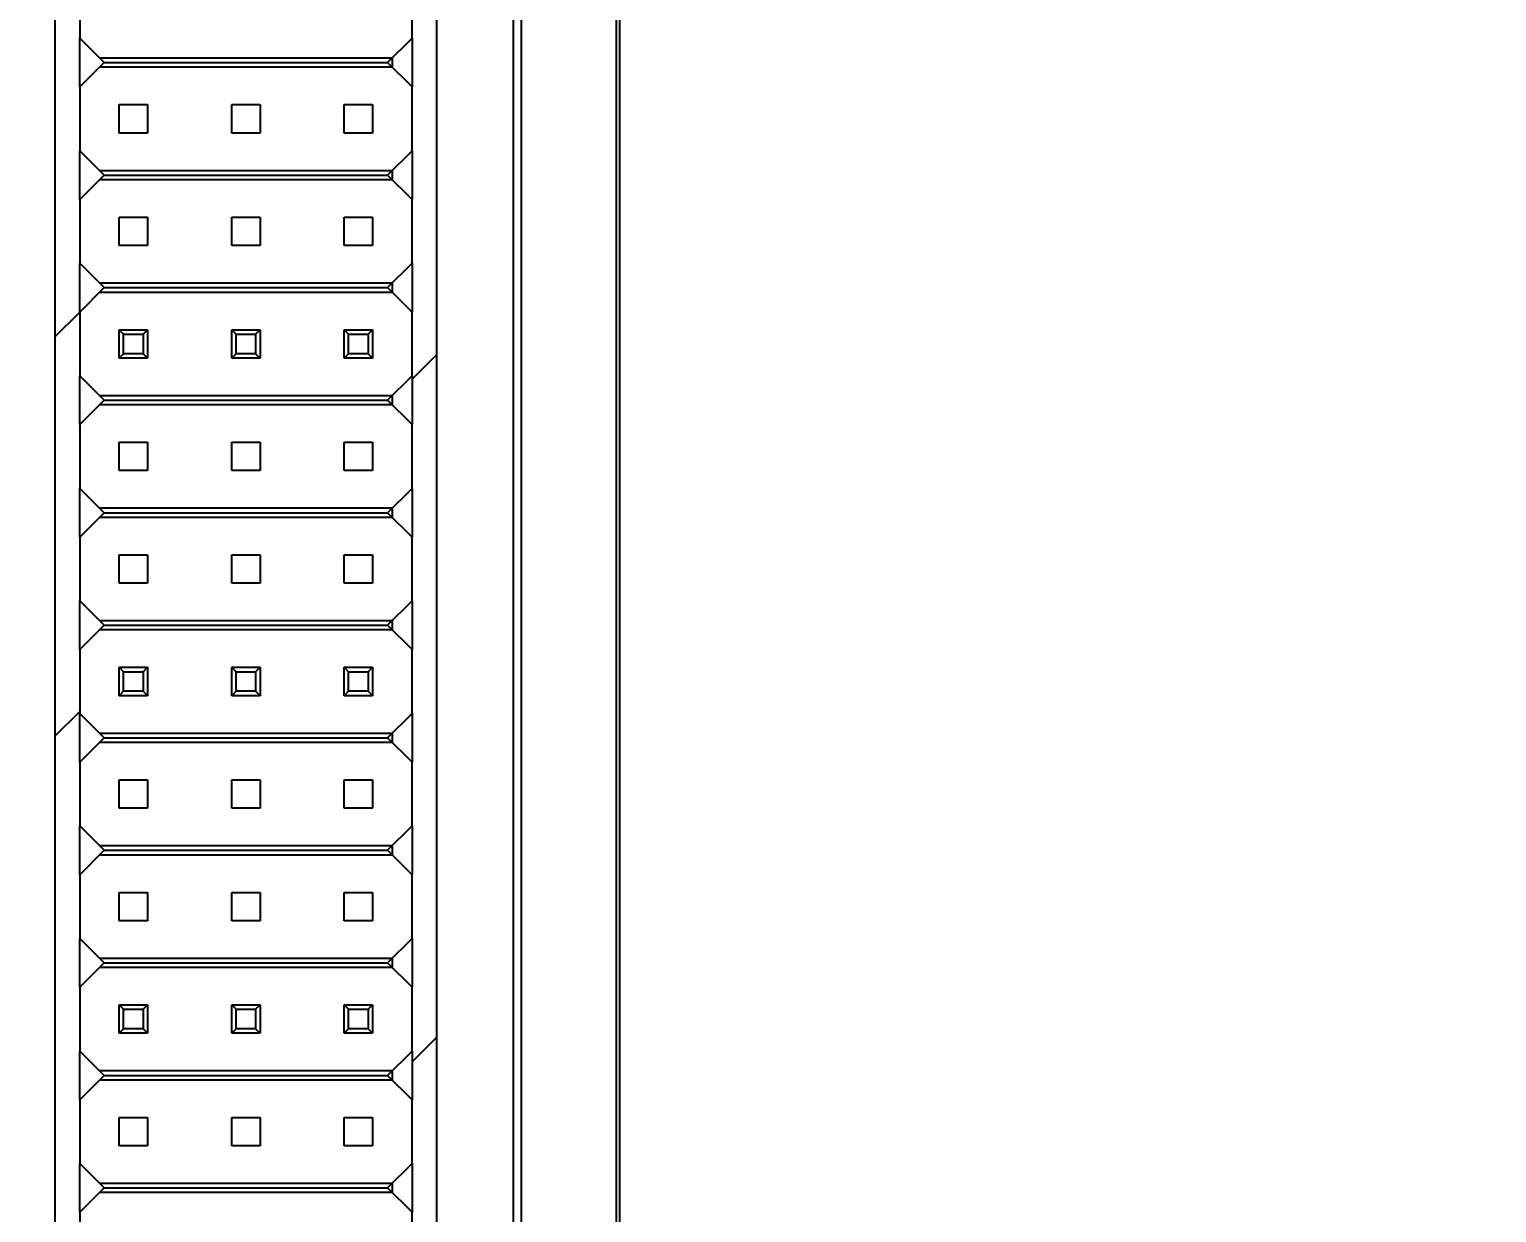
# Model space of a CAD drawing. Header units: inches. Extents: x 0 to 34, y 0 to 22.
# Drawn here: x 12.211 to 13.515, y 13.224 to 14.276 of the extents above; entities that cross this region are included whole.
import ezdxf

# ---------------------------------------------------------------- set-up
doc = ezdxf.new("R2010")
doc.units = ezdxf.units.IN
doc.header["$LTSCALE"] = 1.87
doc.header["$MEASUREMENT"] = 0
doc.layers.get('0').update_dxf_attribs({"linetype": 'CONTINUOUS'})
doc.layers.add('COSMETIC', color=7, linetype='CONTINUOUS')
doc.layers.add('DIMENSIONS', color=7, linetype='CONTINUOUS')
doc.styles.get("Standard").update_dxf_attribs({"font": 'txt', "width": 0.8})
doc.dimstyles.new('DIMSTYLE_2', dxfattribs={"dimtxt": 0.125, "dimasz": 0.18, "dimexe": 0.18, "dimexo": 0.0625, "dimgap": 0.09, "dimtad": 0, "dimtih": 1, "dimtoh": 1, "dimdec": 3, "dimzin": 4, "dimdsep": 46, "dimtxsty": 'STANDARD', "dimblk": '_FILLED', "dimblk1": '_FILLED', "dimblk2": '_FILLED', "dimcen": 0.09, "dimadec": 0, "dimazin": 0, "dimtp": 0.001, "dimtm": 0.001, "dimtfac": 1, "dimtdec": 3, "dimtofl": 0, "dimtmove": 0, "dimatfit": 3, "dimldrblk": '_FILLED', "dimfxl": 1, "dimtolj": 1, "dimtzin": 4, "dimarcsym": 0})

# ---------------------------------------------------------------- blocks, each defined once
blk = doc.blocks.new('*D15')
at = {"layer": 'DIMENSIONS', "color": 2, "linetype": 'CONTINUOUS'}
blk.add_line((11.1829, 11.5852), (13.4526, 11.5852), dxfattribs=at)
blk = doc.blocks.new('_FILLED')
at = {"color": 0, "linetype": 'BYBLOCK'}
blk.add_solid([(0, 0), (-1, 0.1736), (-1, -0.1736)], dxfattribs=at)

msp = doc.modelspace()

# ---------------------------------------------------------------- linework, layer by layer
at = {"color": 7, "linetype": 'CONTINUOUS'}
for p, q in [((12.6414, 11.3837), (12.6414, 14.8998)), ((12.6485, 11.3837), (12.6485, 14.8998)), ((12.7326, 14.8998), (12.7326, 11.3837)), ((12.7356, 14.8998), (12.7356, 11.3837)), ((12.2338, 14.7562), (12.2338, 11.7362)), ((12.5731, 11.7362), (12.5731, 14.7562)), ((12.2558, 14.3246), (12.2558, 14.2679)), ((12.5511, 14.2679), (12.5511, 14.3246)), ((12.2775, 14.2463), (12.2558, 14.2679)), ((12.5294, 14.2463), (12.5511, 14.2679)), ((12.2558, 14.2246), (12.2775, 14.2463)), ((12.5334, 14.2502), (12.2735, 14.2502)), ((12.2735, 14.2424), (12.5334, 14.2424)), ((12.2775, 14.2463), (12.5294, 14.2463)), ((12.5511, 14.2246), (12.5294, 14.2463)), ((12.2558, 14.2246), (12.2558, 14.1679)), ((12.5511, 14.1679), (12.5511, 14.2246)), ((12.2909, 14.2089), (12.3161, 14.2089)), ((12.2909, 14.1837), (12.2909, 14.2089)), ((12.3161, 14.2089), (12.3161, 14.1837)), ((12.3909, 14.2089), (12.4161, 14.2089)), ((12.3909, 14.1837), (12.3909, 14.2089)), ((12.4161, 14.2089), (12.4161, 14.1837)), ((12.4909, 14.2089), (12.5161, 14.2089)), ((12.4909, 14.1837), (12.4909, 14.2089)), ((12.5161, 14.2089), (12.5161, 14.1837)), ((12.3161, 14.1837), (12.2909, 14.1837)), ((12.4161, 14.1837), (12.3909, 14.1837)), ((12.5161, 14.1837), (12.4909, 14.1837)), ((12.2775, 14.1463), (12.2558, 14.1679)), ((12.5294, 14.1463), (12.5511, 14.1679)), ((12.5334, 14.1502), (12.2735, 14.1502)), ((12.2558, 14.1246), (12.2775, 14.1463)), ((12.2735, 14.1424), (12.5334, 14.1424)), ((12.2775, 14.1463), (12.5294, 14.1463)), ((12.5511, 14.1246), (12.5294, 14.1463)), ((12.2558, 14.1246), (12.2558, 14.0679)), ((12.5511, 14.0679), (12.5511, 14.1246)), ((12.2909, 14.1089), (12.3161, 14.1089)), ((12.2909, 14.0837), (12.2909, 14.1089)), ((12.3161, 14.1089), (12.3161, 14.0837)), ((12.3909, 14.1089), (12.4161, 14.1089)), ((12.3909, 14.0837), (12.3909, 14.1089)), ((12.4161, 14.1089), (12.4161, 14.0837)), ((12.4909, 14.1089), (12.5161, 14.1089)), ((12.4909, 14.0837), (12.4909, 14.1089)), ((12.5161, 14.1089), (12.5161, 14.0837)), ((12.3161, 14.0837), (12.2909, 14.0837)), ((12.4161, 14.0837), (12.3909, 14.0837)), ((12.5161, 14.0837), (12.4909, 14.0837)), ((12.2775, 14.0463), (12.2558, 14.0679)), ((12.5294, 14.0463), (12.5511, 14.0679)), ((12.2558, 14.0246), (12.2775, 14.0463)), ((12.5334, 14.0502), (12.2735, 14.0502)), ((12.2775, 14.0463), (12.5294, 14.0463)), ((12.5511, 14.0246), (12.5294, 14.0463)), ((12.2735, 14.0424), (12.5334, 14.0424)), ((12.2558, 14.0246), (12.2558, 13.9679)), ((12.5511, 13.9679), (12.5511, 14.0246)), ((12.2909, 14.0089), (12.3161, 14.0089)), ((12.2948, 14.005), (12.2909, 14.0089)), ((12.2909, 13.9837), (12.2909, 14.0089)), ((12.3121, 14.005), (12.3161, 14.0089)), ((12.3161, 14.0089), (12.3161, 13.9837)), ((12.3909, 14.0089), (12.4161, 14.0089)), ((12.3948, 14.005), (12.3909, 14.0089)), ((12.3909, 13.9837), (12.3909, 14.0089)), ((12.4121, 14.005), (12.4161, 14.0089)), ((12.4161, 14.0089), (12.4161, 13.9837)), ((12.4909, 14.0089), (12.5161, 14.0089)), ((12.4948, 14.005), (12.4909, 14.0089)), ((12.4909, 13.9837), (12.4909, 14.0089)), ((12.5121, 14.005), (12.5161, 14.0089)), ((12.5161, 14.0089), (12.5161, 13.9837)), ((12.2948, 14.005), (12.3121, 14.005)), ((12.2948, 13.9876), (12.2948, 14.005)), ((12.3121, 14.005), (12.3121, 13.9876)), ((12.3948, 14.005), (12.4121, 14.005)), ((12.3948, 13.9876), (12.3948, 14.005)), ((12.4121, 14.005), (12.4121, 13.9876)), ((12.4948, 14.005), (12.5121, 14.005)), ((12.4948, 13.9876), (12.4948, 14.005)), ((12.5121, 14.005), (12.5121, 13.9876)), ((12.2948, 13.9876), (12.2909, 13.9837)), ((12.3161, 13.9837), (12.2909, 13.9837)), ((12.3121, 13.9876), (12.2948, 13.9876)), ((12.3121, 13.9876), (12.3161, 13.9837)), ((12.3948, 13.9876), (12.3909, 13.9837)), ((12.4161, 13.9837), (12.3909, 13.9837)), ((12.4121, 13.9876), (12.3948, 13.9876)), ((12.4121, 13.9876), (12.4161, 13.9837)), ((12.4948, 13.9876), (12.4909, 13.9837)), ((12.5161, 13.9837), (12.4909, 13.9837)), ((12.5121, 13.9876), (12.4948, 13.9876)), ((12.5121, 13.9876), (12.5161, 13.9837)), ((12.2775, 13.9463), (12.2558, 13.9679)), ((12.5294, 13.9463), (12.5511, 13.9679)), ((12.2558, 13.9246), (12.2775, 13.9463)), ((12.5334, 13.9502), (12.2735, 13.9502)), ((12.2735, 13.9424), (12.5334, 13.9424)), ((12.2775, 13.9463), (12.5294, 13.9463)), ((12.5511, 13.9246), (12.5294, 13.9463)), ((12.2558, 13.9246), (12.2558, 13.8679)), ((12.5511, 13.8679), (12.5511, 13.9246)), ((12.2909, 13.9089), (12.3161, 13.9089)), ((12.2909, 13.8837), (12.2909, 13.9089)), ((12.3161, 13.9089), (12.3161, 13.8837)), ((12.3909, 13.9089), (12.4161, 13.9089)), ((12.3909, 13.8837), (12.3909, 13.9089)), ((12.4161, 13.9089), (12.4161, 13.8837)), ((12.4909, 13.9089), (12.5161, 13.9089)), ((12.4909, 13.8837), (12.4909, 13.9089)), ((12.5161, 13.9089), (12.5161, 13.8837)), ((12.3161, 13.8837), (12.2909, 13.8837)), ((12.4161, 13.8837), (12.3909, 13.8837)), ((12.5161, 13.8837), (12.4909, 13.8837)), ((12.2775, 13.8463), (12.2558, 13.8679)), ((12.5294, 13.8463), (12.5511, 13.8679)), ((12.5334, 13.8502), (12.2735, 13.8502)), ((12.2558, 13.8246), (12.2775, 13.8463)), ((12.2735, 13.8424), (12.5334, 13.8424)), ((12.2775, 13.8463), (12.5294, 13.8463)), ((12.5511, 13.8246), (12.5294, 13.8463)), ((12.2558, 13.8246), (12.2558, 13.7679)), ((12.5511, 13.7679), (12.5511, 13.8246)), ((12.2909, 13.8089), (12.3161, 13.8089)), ((12.2909, 13.7837), (12.2909, 13.8089)), ((12.3161, 13.8089), (12.3161, 13.7837)), ((12.3909, 13.8089), (12.4161, 13.8089)), ((12.3909, 13.7837), (12.3909, 13.8089)), ((12.4161, 13.8089), (12.4161, 13.7837)), ((12.4909, 13.8089), (12.5161, 13.8089)), ((12.4909, 13.7837), (12.4909, 13.8089)), ((12.5161, 13.8089), (12.5161, 13.7837)), ((12.3161, 13.7837), (12.2909, 13.7837)), ((12.4161, 13.7837), (12.3909, 13.7837)), ((12.5161, 13.7837), (12.4909, 13.7837)), ((12.2775, 13.7463), (12.2558, 13.7679)), ((12.5294, 13.7463), (12.5511, 13.7679)), ((12.2558, 13.7246), (12.2775, 13.7463)), ((12.5334, 13.7502), (12.2735, 13.7502)), ((12.2775, 13.7463), (12.5294, 13.7463)), ((12.5511, 13.7246), (12.5294, 13.7463)), ((12.2735, 13.7424), (12.5334, 13.7424)), ((12.2558, 13.7246), (12.2558, 13.6679)), ((12.5511, 13.6679), (12.5511, 13.7246)), ((12.2909, 13.7089), (12.3161, 13.7089)), ((12.2948, 13.705), (12.2909, 13.7089)), ((12.2909, 13.6837), (12.2909, 13.7089)), ((12.3121, 13.705), (12.3161, 13.7089)), ((12.3161, 13.7089), (12.3161, 13.6837)), ((12.3909, 13.7089), (12.4161, 13.7089)), ((12.3948, 13.705), (12.3909, 13.7089)), ((12.3909, 13.6837), (12.3909, 13.7089)), ((12.4121, 13.705), (12.4161, 13.7089)), ((12.4161, 13.7089), (12.4161, 13.6837)), ((12.4909, 13.7089), (12.5161, 13.7089)), ((12.4948, 13.705), (12.4909, 13.7089)), ((12.4909, 13.6837), (12.4909, 13.7089)), ((12.5121, 13.705), (12.5161, 13.7089)), ((12.5161, 13.7089), (12.5161, 13.6837)), ((12.2948, 13.705), (12.3121, 13.705)), ((12.2948, 13.6876), (12.2948, 13.705)), ((12.3121, 13.705), (12.3121, 13.6876)), ((12.3948, 13.705), (12.4121, 13.705)), ((12.3948, 13.6876), (12.3948, 13.705)), ((12.4121, 13.705), (12.4121, 13.6876)), ((12.4948, 13.705), (12.5121, 13.705)), ((12.4948, 13.6876), (12.4948, 13.705)), ((12.5121, 13.705), (12.5121, 13.6876)), ((12.2948, 13.6876), (12.2909, 13.6837)), ((12.3161, 13.6837), (12.2909, 13.6837)), ((12.3121, 13.6876), (12.2948, 13.6876)), ((12.3121, 13.6876), (12.3161, 13.6837)), ((12.3948, 13.6876), (12.3909, 13.6837)), ((12.4161, 13.6837), (12.3909, 13.6837)), ((12.4121, 13.6876), (12.3948, 13.6876)), ((12.4121, 13.6876), (12.4161, 13.6837)), ((12.4948, 13.6876), (12.4909, 13.6837)), ((12.5161, 13.6837), (12.4909, 13.6837)), ((12.5121, 13.6876), (12.4948, 13.6876)), ((12.5121, 13.6876), (12.5161, 13.6837)), ((12.2775, 13.6463), (12.2558, 13.6679)), ((12.5294, 13.6463), (12.5511, 13.6679)), ((12.2558, 13.6246), (12.2775, 13.6463)), ((12.5334, 13.6502), (12.2735, 13.6502)), ((12.2735, 13.6424), (12.5334, 13.6424)), ((12.2775, 13.6463), (12.5294, 13.6463)), ((12.5511, 13.6246), (12.5294, 13.6463)), ((12.2558, 13.6246), (12.2558, 13.5679)), ((12.5511, 13.5679), (12.5511, 13.6246)), ((12.2909, 13.6089), (12.3161, 13.6089)), ((12.2909, 13.5837), (12.2909, 13.6089)), ((12.3161, 13.6089), (12.3161, 13.5837)), ((12.3909, 13.6089), (12.4161, 13.6089)), ((12.3909, 13.5837), (12.3909, 13.6089)), ((12.4161, 13.6089), (12.4161, 13.5837)), ((12.4909, 13.6089), (12.5161, 13.6089)), ((12.4909, 13.5837), (12.4909, 13.6089)), ((12.5161, 13.6089), (12.5161, 13.5837)), ((12.3161, 13.5837), (12.2909, 13.5837)), ((12.4161, 13.5837), (12.3909, 13.5837)), ((12.5161, 13.5837), (12.4909, 13.5837)), ((12.2775, 13.5463), (12.2558, 13.5679)), ((12.5294, 13.5463), (12.5511, 13.5679)), ((12.5334, 13.5502), (12.2735, 13.5502)), ((12.2558, 13.5246), (12.2775, 13.5463)), ((12.2735, 13.5424), (12.5334, 13.5424)), ((12.2775, 13.5463), (12.5294, 13.5463)), ((12.5511, 13.5246), (12.5294, 13.5463)), ((12.2558, 13.5246), (12.2558, 13.4679)), ((12.5511, 13.4679), (12.5511, 13.5246)), ((12.2909, 13.5089), (12.3161, 13.5089)), ((12.2909, 13.4837), (12.2909, 13.5089)), ((12.3161, 13.5089), (12.3161, 13.4837)), ((12.3909, 13.5089), (12.4161, 13.5089)), ((12.3909, 13.4837), (12.3909, 13.5089)), ((12.4161, 13.5089), (12.4161, 13.4837)), ((12.4909, 13.5089), (12.5161, 13.5089)), ((12.4909, 13.4837), (12.4909, 13.5089)), ((12.5161, 13.5089), (12.5161, 13.4837)), ((12.3161, 13.4837), (12.2909, 13.4837)), ((12.4161, 13.4837), (12.3909, 13.4837)), ((12.5161, 13.4837), (12.4909, 13.4837)), ((12.2775, 13.4463), (12.2558, 13.4679)), ((12.5294, 13.4463), (12.5511, 13.4679)), ((12.2558, 13.4246), (12.2775, 13.4463)), ((12.5334, 13.4502), (12.2735, 13.4502)), ((12.2775, 13.4463), (12.5294, 13.4463)), ((12.5511, 13.4246), (12.5294, 13.4463)), ((12.2735, 13.4424), (12.5334, 13.4424)), ((12.2558, 13.4246), (12.2558, 13.3679)), ((12.5511, 13.3679), (12.5511, 13.4246)), ((12.2909, 13.4089), (12.3161, 13.4089)), ((12.2948, 13.405), (12.2909, 13.4089)), ((12.2909, 13.3837), (12.2909, 13.4089)), ((12.3121, 13.405), (12.3161, 13.4089)), ((12.3161, 13.4089), (12.3161, 13.3837)), ((12.3909, 13.4089), (12.4161, 13.4089)), ((12.3948, 13.405), (12.3909, 13.4089)), ((12.3909, 13.3837), (12.3909, 13.4089)), ((12.4121, 13.405), (12.4161, 13.4089)), ((12.4161, 13.4089), (12.4161, 13.3837)), ((12.4909, 13.4089), (12.5161, 13.4089)), ((12.4948, 13.405), (12.4909, 13.4089)), ((12.4909, 13.3837), (12.4909, 13.4089)), ((12.5121, 13.405), (12.5161, 13.4089)), ((12.5161, 13.4089), (12.5161, 13.3837)), ((12.2948, 13.405), (12.3121, 13.405)), ((12.2948, 13.3876), (12.2948, 13.405)), ((12.3121, 13.405), (12.3121, 13.3876)), ((12.3948, 13.405), (12.4121, 13.405)), ((12.3948, 13.3876), (12.3948, 13.405)), ((12.4121, 13.405), (12.4121, 13.3876)), ((12.4948, 13.405), (12.5121, 13.405)), ((12.4948, 13.3876), (12.4948, 13.405)), ((12.5121, 13.405), (12.5121, 13.3876)), ((12.2948, 13.3876), (12.2909, 13.3837)), ((12.3161, 13.3837), (12.2909, 13.3837)), ((12.3121, 13.3876), (12.2948, 13.3876)), ((12.3121, 13.3876), (12.3161, 13.3837)), ((12.3948, 13.3876), (12.3909, 13.3837)), ((12.4161, 13.3837), (12.3909, 13.3837)), ((12.4121, 13.3876), (12.3948, 13.3876)), ((12.4121, 13.3876), (12.4161, 13.3837)), ((12.4948, 13.3876), (12.4909, 13.3837)), ((12.5161, 13.3837), (12.4909, 13.3837)), ((12.5121, 13.3876), (12.4948, 13.3876)), ((12.5121, 13.3876), (12.5161, 13.3837)), ((12.2775, 13.3463), (12.2558, 13.3679)), ((12.5294, 13.3463), (12.5511, 13.3679)), ((12.2558, 13.3246), (12.2775, 13.3463)), ((12.5334, 13.3502), (12.2735, 13.3502)), ((12.2735, 13.3424), (12.5334, 13.3424)), ((12.2775, 13.3463), (12.5294, 13.3463)), ((12.5511, 13.3246), (12.5294, 13.3463)), ((12.2558, 13.3246), (12.2558, 13.2679)), ((12.5511, 13.2679), (12.5511, 13.3246)), ((12.2909, 13.3089), (12.3161, 13.3089)), ((12.2909, 13.2837), (12.2909, 13.3089)), ((12.3161, 13.3089), (12.3161, 13.2837)), ((12.3909, 13.3089), (12.4161, 13.3089)), ((12.3909, 13.2837), (12.3909, 13.3089)), ((12.4161, 13.3089), (12.4161, 13.2837)), ((12.4909, 13.3089), (12.5161, 13.3089)), ((12.4909, 13.2837), (12.4909, 13.3089)), ((12.5161, 13.3089), (12.5161, 13.2837)), ((12.3161, 13.2837), (12.2909, 13.2837)), ((12.4161, 13.2837), (12.3909, 13.2837)), ((12.5161, 13.2837), (12.4909, 13.2837)), ((12.2775, 13.2463), (12.2558, 13.2679)), ((12.5294, 13.2463), (12.5511, 13.2679)), ((12.5334, 13.2502), (12.2735, 13.2502)), ((12.2558, 13.2246), (12.2775, 13.2463)), ((12.2735, 13.2424), (12.5334, 13.2424)), ((12.2775, 13.2463), (12.5294, 13.2463)), ((12.5511, 13.2246), (12.5294, 13.2463)), ((12.2558, 13.2246), (12.2558, 13.1679)), ((12.5511, 13.1679), (12.5511, 13.2246))]:
    msp.add_line(p, q, dxfattribs=at)
at = {"layer": 'COSMETIC', "color": 4, "linetype": 'CONTINUOUS'}
for p, q in [((12.2558, 14.2246), (12.2558, 14.2679)), ((12.5511, 14.2679), (12.5511, 14.2246)), ((12.5336, 14.2502), (12.5336, 14.2424)), ((12.2558, 14.1246), (12.2558, 14.1679)), ((12.5511, 14.1679), (12.5511, 14.1246)), ((12.5336, 14.1502), (12.5336, 14.1424)), ((12.2558, 14.0246), (12.2558, 14.0679)), ((12.5511, 14.0679), (12.5511, 14.0246)), ((12.5336, 14.0502), (12.5336, 14.0424)), ((12.2558, 13.9246), (12.2558, 13.9679)), ((12.5511, 13.9679), (12.5511, 13.9246)), ((12.5336, 13.9502), (12.5336, 13.9424)), ((12.2558, 13.8246), (12.2558, 13.8679)), ((12.5511, 13.8679), (12.5511, 13.8246)), ((12.5336, 13.8502), (12.5336, 13.8424)), ((12.2558, 13.7246), (12.2558, 13.7679)), ((12.5511, 13.7679), (12.5511, 13.7246)), ((12.5336, 13.7502), (12.5336, 13.7424)), ((12.2558, 13.6246), (12.2558, 13.6679)), ((12.5511, 13.6679), (12.5511, 13.6246)), ((12.5336, 13.6502), (12.5336, 13.6424)), ((12.2558, 13.5246), (12.2558, 13.5679)), ((12.5511, 13.5679), (12.5511, 13.5246)), ((12.5336, 13.5502), (12.5336, 13.5424)), ((12.2558, 13.4246), (12.2558, 13.4679)), ((12.5511, 13.4679), (12.5511, 13.4246)), ((12.5336, 13.4502), (12.5336, 13.4424)), ((12.2558, 13.3246), (12.2558, 13.3679)), ((12.5511, 13.3679), (12.5511, 13.3246)), ((12.5336, 13.3502), (12.5336, 13.3424)), ((12.2558, 13.2246), (12.2558, 13.2679)), ((12.5511, 13.2679), (12.5511, 13.2246)), ((12.5336, 13.2502), (12.5336, 13.2424))]:
    msp.add_line(p, q, dxfattribs=at)
at = {"layer": 'COSMETIC', "color": 2, "linetype": 'CONTINUOUS'}
for p, q in [((12.2338, 14.0026), (12.2558, 14.0246)), ((12.5511, 13.9649), (12.5731, 13.9869)), ((12.2338, 13.6476), (12.2558, 13.6696)), ((12.5511, 13.3582), (12.5731, 13.3802))]:
    msp.add_line(p, q, dxfattribs=at)

# ---------------------------------------------------------------- dimensions: what is measured, and where the dimension line sits
at = {"layer": 'DIMENSIONS', "color": 2, "linetype": 'CONTINUOUS'}
dim = msp.add_ordinate_dim(feature_location=(11.1829123219, 11.5851674382), offset=(2.2696535566, 0), dtype=0, origin=(8.5987079437, 16.7206674382), dimstyle='DIMSTYLE_2', dxfattribs=at)
dim.commit()
dim.dimension.update_dxf_attribs({"geometry": '*D15', "text_midpoint": (13.5150658785, 11.5226674382)})

doc.saveas('drawing.dxf')
